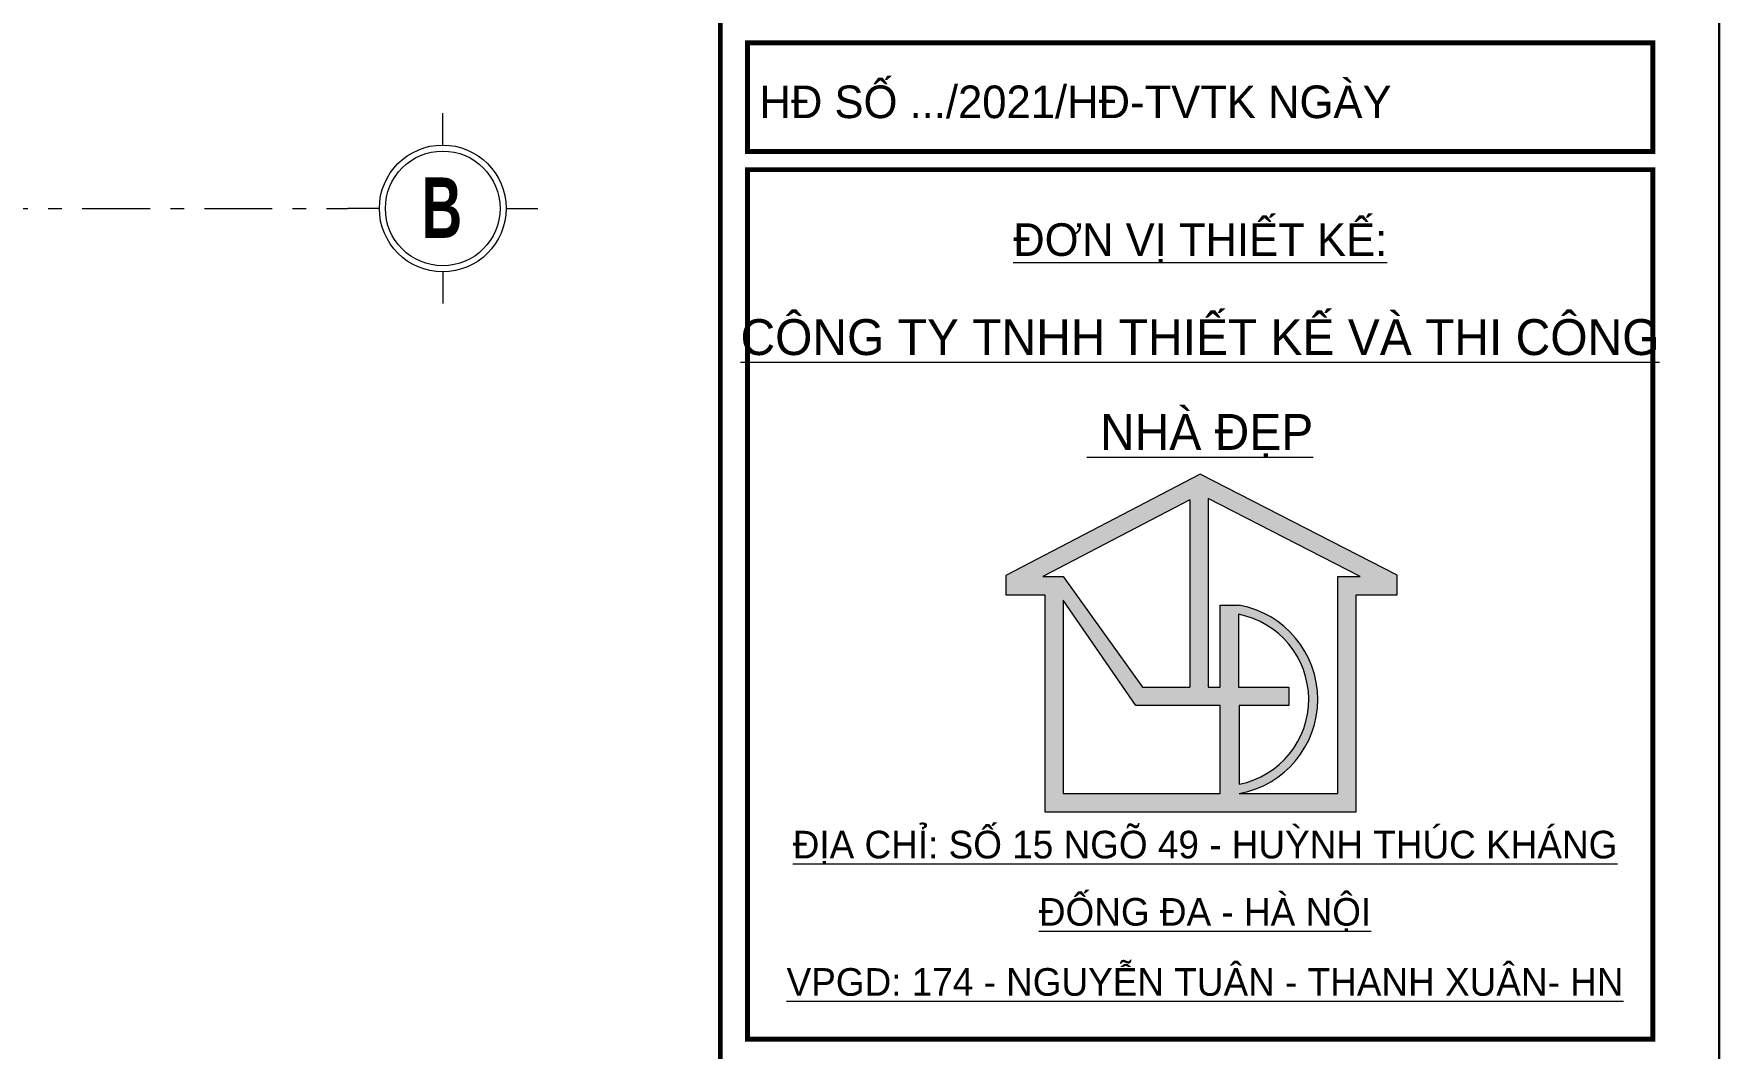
# Model space of a CAD drawing. Extents: x -2098986 to 943, y -1296280 to 73591.
# Drawn here: x -1735556 to -1729971, y -1152357 to -1148997 of the extents above; entities that cross this region are included whole.
import ezdxf
from ezdxf.enums import TextEntityAlignment as Align

# ---------------------------------------------------------------- set-up
doc = ezdxf.new("R2010")
doc.units = 0
doc.header["$LTSCALE"] = 150
doc.linetypes.add('_Tim', pattern=[9, 5, -1.5, 1, -1.5])
doc.layers.get('0').update_dxf_attribs({"lineweight": 18})
for name, color, linetype, lineweight in [('05.Text', 253, 'Continuous', 18), ('09.Hatch', 250, 'Continuous', 5), ('11.Khung bo', 32, 'Continuous', 50), ('12.Khung', 36, 'Continuous', 25), ('LS-THAY', 7, 'Continuous', 20), ('LS-TRUC', 108, '_Tim', 9)]:
    doc.layers.add(name, color=color, linetype=linetype, lineweight=lineweight)
doc.layers.add('HATCH', color=8, linetype='Continuous')
doc.layers.add('Tpl_Bound', color=1, linetype='Continuous', plot=False)
doc.styles.add('AVANTHB', font='')
doc.styles.add('VnAvantH', font='')
doc.styles.get('AVANTHB').set_extended_font_data('.VnAvantH', bold=True)
doc.styles.get('VnAvantH').set_extended_font_data('.VnAvantH')

# ---------------------------------------------------------------- blocks, each defined once
blk = doc.blocks.new('100')
at = {"layer": '09.Hatch'}
h = blk.add_hatch(color=3, dxfattribs=at)
h.paths.add_polyline_path([(1897638.5, -927179.9), (1897638.5, -927286.8), (1897855.4, -927286.8), (1897855.4, -928484.2), (1898823.6, -928484.2), (1899573.6, -928484.2), (1899573.6, -927286.9), (1899800.7, -927286.9), (1899800.7, -927178.9), (1898712.6, -926620.5)])
h.paths.add_polyline_path([(1898756.1, -926755.6), (1899595.9, -927186.6), (1899473.2, -927186.6), (1899473.2, -928383.9), (1898928.6, -928383.9, 0.834181), (1898928.6, -927344.4), (1898823.6, -927344.4), (1898823.6, -927796.6), (1898756.1, -927796.6)], flags=16)
h.paths.add_polyline_path([(1898655.7, -927796.5), (1898393.2, -927796.5), (1897955.8, -927186.4), (1897843.2, -927186.4), (1898655.7, -926763.3)], flags=16)
h.paths.add_polyline_path([(1898928.6, -928332.8), (1898928.6, -927897.8), (1899202.3, -927897.8), (1899202.3, -927797.5), (1898924.2, -927797.5), (1898924.2, -927394.6, -0.822042)], flags=16)
h.paths.add_polyline_path([(1898357.1, -927897.8), (1898823.6, -927897.8), (1898823.6, -928383.9), (1897955.8, -928383.9), (1897955.8, -927315.8)], flags=16)
at = {"layer": '05.Text'}
for p, q in [((1898712.6, -926620.5), (1897638.5, -927179.9)), ((1899800.7, -927178.9), (1898712.6, -926620.5)), ((1899800.7, -927178.9), (1898712.6, -926620.5)), ((1899800.7, -927178.9), (1898712.6, -926620.5)), ((1899595.9, -927186.6), (1898756.1, -926755.6)), ((1898756.1, -926755.6), (1898756.1, -927796.6)), ((1899595.9, -927186.6), (1898756.1, -926755.6)), ((1898756.1, -926755.6), (1898756.1, -927796.6)), ((1899595.9, -927186.6), (1898756.1, -926755.6)), ((1898756.1, -926755.6), (1898756.1, -927796.6)), ((1898655.7, -926763.3), (1897843.2, -927186.4)), ((1898655.7, -926763.3), (1897843.2, -927186.4)), ((1898655.7, -926763.3), (1897843.2, -927186.4)), ((1898655.7, -926763.3), (1898655.7, -927796.5)), ((1898655.7, -926763.3), (1898655.7, -927796.5)), ((1898655.7, -926763.3), (1898655.7, -927796.5)), ((1897638.5, -927179.9), (1897638.5, -927286.8)), ((1897843.2, -927186.4), (1897955.8, -927186.4)), ((1897955.8, -927186.4), (1897955.8, -927186.4)), ((1897955.8, -927186.4), (1898393.2, -927796.5)), ((1899473.2, -928383.9), (1899473.2, -927186.6)), ((1899473.2, -927186.6), (1899595.9, -927186.6)), ((1899473.2, -928383.9), (1899473.2, -927186.6)), ((1899473.2, -927186.6), (1899595.9, -927186.6)), ((1899473.2, -928383.9), (1899473.2, -927186.6)), ((1899473.2, -927186.6), (1899595.9, -927186.6)), ((1899800.7, -927286.9), (1899800.7, -927178.9)), ((1899800.7, -927286.9), (1899800.7, -927178.9)), ((1899800.7, -927286.9), (1899800.7, -927178.9)), ((1897638.5, -927286.8), (1897855.4, -927286.8)), ((1897855.4, -927286.8), (1897855.4, -928484.2)), ((1897955.8, -927315.8), (1897955.8, -928383.9)), ((1898357.1, -927897.8), (1897955.8, -927315.8)), ((1899573.6, -928484.2), (1899573.6, -927286.9)), ((1899573.6, -927286.9), (1899800.7, -927286.9)), ((1898823.6, -927796.6), (1898823.6, -927344.4)), ((1898823.6, -927796.6), (1898823.6, -927344.4)), ((1898823.6, -927344.4), (1898928.6, -927344.4)), ((1898924.2, -927394.6), (1898924.2, -927797.5)), ((1898393.2, -927796.5), (1898655.7, -927796.5)), ((1898756.1, -927796.6), (1898823.6, -927796.6)), ((1898924.2, -927797.5), (1899202.3, -927797.5)), ((1899202.3, -927797.5), (1899202.3, -927897.8)), ((1898823.6, -927897.8), (1898357.1, -927897.8)), ((1898823.6, -928383.9), (1898823.6, -927897.8)), ((1899202.3, -927897.8), (1898928.6, -927897.8)), ((1898928.6, -927897.8), (1898928.6, -928332.8)), ((1897955.8, -928383.9), (1898823.6, -928383.9)), ((1898928.6, -928383.9), (1899473.2, -928383.9)), ((1897855.4, -928484.2), (1898823.6, -928484.2)), ((1898823.6, -928484.2), (1899573.6, -928484.2))]:
    blk.add_line(p, q, dxfattribs=at)
for radius, start, end in [(478.1, 281.42979, 79.11639), (478.1, 281.42979, 79.11639), (478.1, 281.42979, 79.11639), (528.3, 280.33157, 79.66843)]:
    blk.add_arc((1898833.9, -927864.1), radius, start, end, dxfattribs=at)
at = {"layer": '11.Khung bo', "const_width": 26.7}
for points in [[(1860913, -945239.8), (1860913, -916940.1), (1896062.6, -916940.1), (1896062.6, -945239.8)], [(1860913, -945239.8), (1860913, -916940.1), (1896062.6, -916940.1), (1896062.6, -945239.8)], [(1860913, -945239.8), (1860913, -916940.1), (1896062.6, -916940.1), (1896062.6, -945239.8)], [(1896212.6, -924840), (1901212.6, -924840), (1901212.6, -924240), (1896212.6, -924240)], [(1896212.6, -924840), (1901212.6, -924840), (1901212.6, -924240), (1896212.6, -924240)], [(1896212.6, -924840), (1901212.6, -924840), (1901212.6, -924240), (1896212.6, -924240)], [(1896212.6, -929740), (1901212.6, -929740), (1901212.6, -924940), (1896212.6, -924940)], [(1896212.6, -929740), (1901212.6, -929740), (1901212.6, -924940), (1896212.6, -924940)], [(1896212.6, -929740), (1901212.6, -929740), (1901212.6, -924940), (1896212.6, -924940)]]:
    blk.add_lwpolyline(points, close=True, dxfattribs=at)
at = {"layer": '12.Khung'}
blk.add_lwpolyline([(1901579.2, -945939.8), (1901579.2, -916240.1), (1859579.6, -916240.1), (1859579.6, -945939.8)], close=True, dxfattribs=at)
blk.add_lwpolyline([(1901579.2, -945939.8), (1901579.2, -916240.1), (1859579.6, -916240.1), (1859579.6, -945939.8)], close=True, dxfattribs=at)
blk.add_lwpolyline([(1901579.2, -945939.8), (1901579.2, -916240.1), (1859579.6, -916240.1), (1859579.6, -945939.8)], close=True, dxfattribs=at)
at = {"layer": '05.Text', "style": 'VnAvantH'}
blk.add_text('H§ sè .../2021/H§-TVTK ngµy ', height=179.998, dxfattribs=at).set_placement((1898057.4, -924540), align=Align.MIDDLE)
for s, height, p in [('%%U®¬n vÞ thiÕt kÕ:', 179.998, (1898712.6, -925416.4)), ('%%Uc«ng ty tnhh thiÕt kÕ vµ thi c«ng', 197.998, (1898711.5, -925963.6)), ('%%U nhµ ®Ñp', 197.998, (1898711.5, -926487.1)), ('%%U®Þa chØ: sè 15 ngâ 49 - huúnh thóc kh¸ng', 152.459, (1898739.3, -928741.9)), ('%%U®èng ®a - hµ néi', 152.459, (1898739.3, -929113.1)), ('%%Uvpgd: 174 - nguyÔn tu©n - thanh xu©n- hn', 152.459, (1898739.3, -929500.1))]:
    blk.add_text(s, height=height, dxfattribs=at).set_placement(p, align=Align.CENTER)
blk = doc.blocks.new('DANHTRUC')
for p, q in [((980383, -947347), (980383, -947137)), ((979963, -947767), (979753, -947767)), ((980803, -947767), (981013, -947767)), ((980383, -948187), (980383, -948397))]:
    blk.add_line(p, q)
for radius in [420, 380]:
    blk.add_circle((980383, -947767), radius)
blk = doc.blocks.new('123213213213')
at = {"layer": 'LS-TRUC', "ltscale": 0.3}
blk.add_line((-2061560.8, -1121516.6), (-2042860.8, -1121516.6), dxfattribs=at)
at = {"layer": '05.Text', "xscale": 0.5, "yscale": 0.5, "zscale": 0.5}
blk.add_blockref('DANHTRUC', (-2532737.5, -647633.3), dxfattribs=at)
at = {"layer": '05.Text', "style": 'AVANTHB', "width": 0.7}
blk.add_text('B', height=200, dxfattribs=at).set_placement((-2042616.6, -1121614.2))
blk = doc.blocks.new('13e12321eqwe')
at = {"layer": 'HATCH'}
blk.add_blockref('123213213213', (0, 0), dxfattribs=at)

msp = doc.modelspace()

# ---------------------------------------------------------------- linework, layer by layer
at = {"layer": 'Tpl_Bound', "color": 1}
msp.add_lwpolyline([(-1755170.7, -1162047.1), (-1755170.7, -1144227.1), (-1729970.7, -1144227.1), (-1729970.7, -1162047.1)], close=True, dxfattribs=at)

# ---------------------------------------------------------------- block references
at = {"layer": '05.Text', "xscale": 0.6000055114637588, "yscale": 0.6000055114637588, "zscale": 0.6000055114637588}
msp.add_blockref('100', (-2870928.8, -594478), dxfattribs=at)
at = {"layer": 'LS-THAY'}
msp.add_blockref('13e12321eqwe', (308345.4, -28058.9), dxfattribs=at)

doc.saveas('drawing.dxf')
